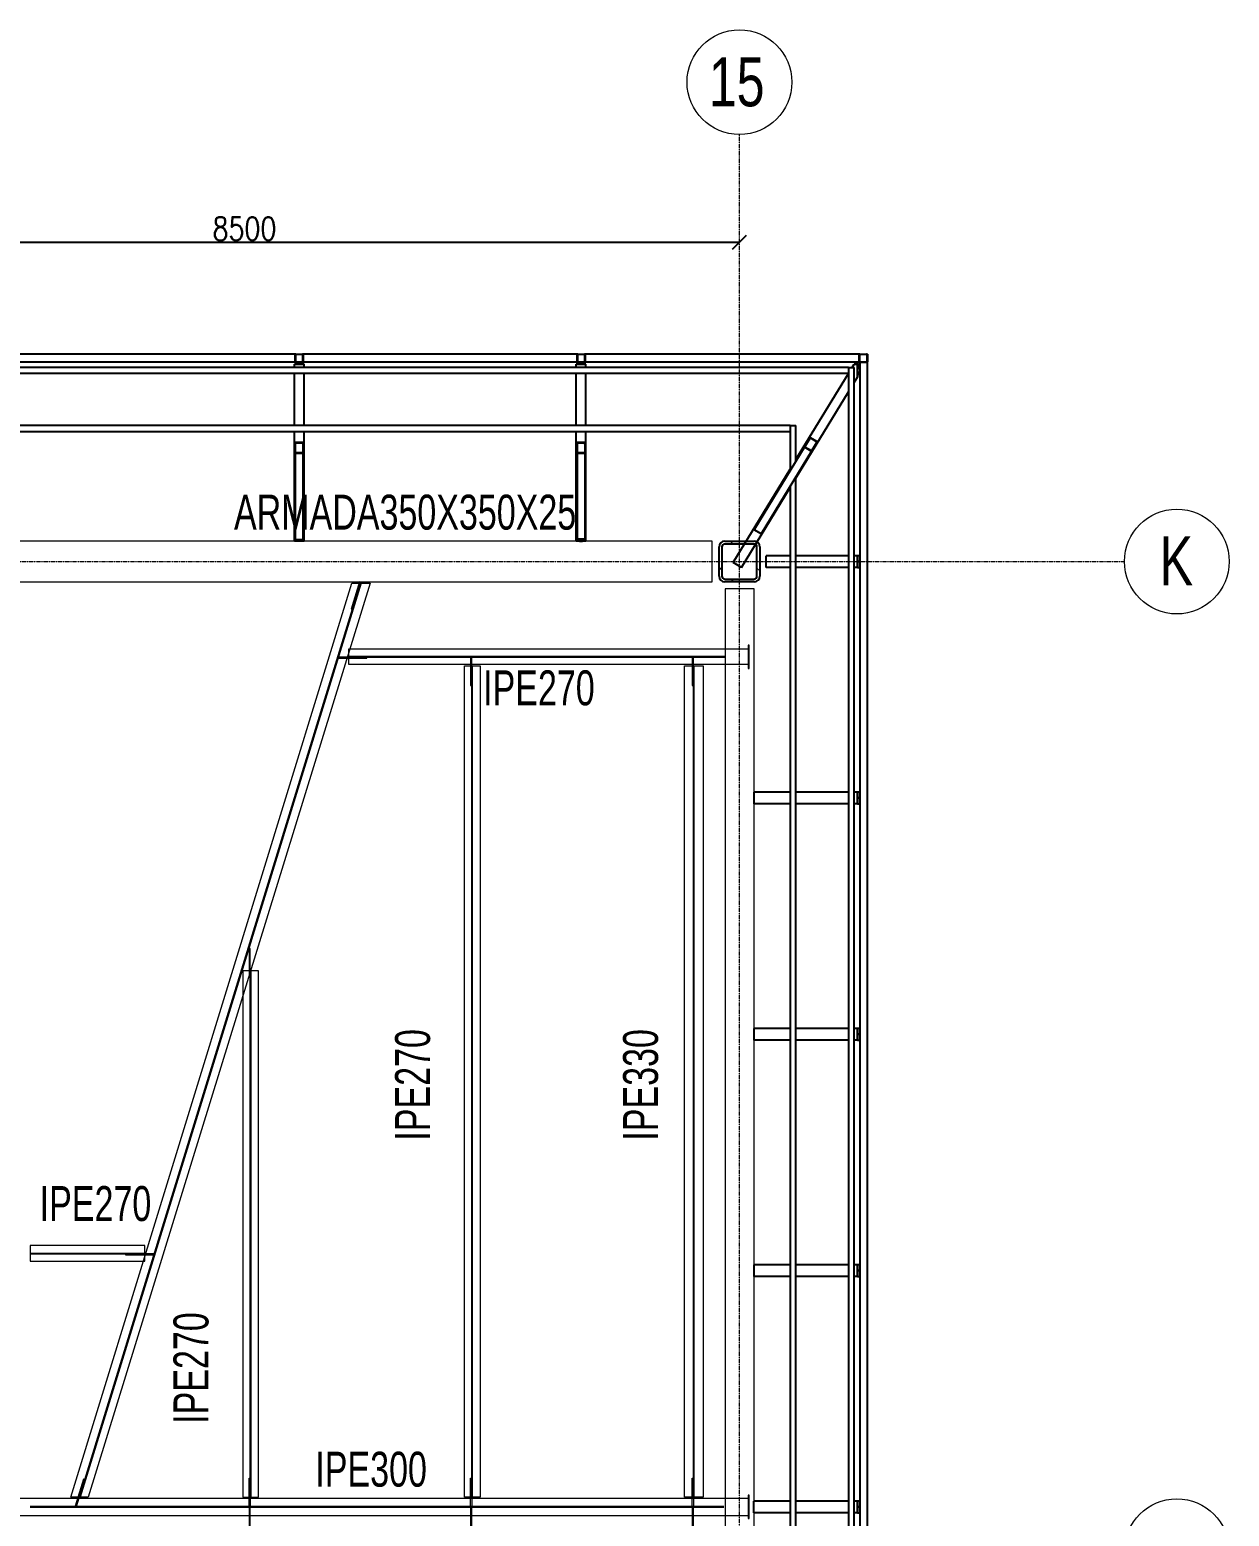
# Model space of a CAD drawing. Header units: millimetres. Extents: x -899 to 76352, y -21218 to 30068.
# Drawn here: x 66052 to 76352, y 17300 to 30068 of the extents above; entities that cross this region are included whole.
import ezdxf

# ---------------------------------------------------------------- set-up
doc = ezdxf.new("R2010")
doc.units = ezdxf.units.MM
doc.header["$LTSCALE"] = 0.9
doc.linetypes.add('Grid Line', pattern=[3.33375, 1.905, -0.47625, 0.47625, -0.47625])
for name, color, linetype, lineweight in [('0-2', 250, 'Continuous', 5), ('A_ALMA', 255, 'Continuous', 5), ('E_COLUMNAS-1', 254, 'Continuous', 25), ('E_COLUMNAS-2', 1, 'Continuous', 9), ('E_COLUMNAS-3', 1, 'Continuous', 35), ('E_COLUMNAS-4', 1, 'Continuous', 25), ('E_EJES', 8, 'Continuous', 9), ('E_EJES-1', 8, 'Grid Line', 9), ('E_TEXTO', 3, 'Continuous', 9), ('E_VIGAS', 5, 'Continuous', 9), ('E_VIGAS-1', 5, 'Continuous', 25), ('E_VIGAS-2', 10, 'Continuous', 25), ('P-PLATINA', 6, 'Continuous', 15), ('S-COLS-HDLN-1', 52, 'Continuous', 9), ('VIGAS_HCB', 253, 'Continuous', 15)]:
    doc.layers.add(name, color=color, linetype=linetype, lineweight=lineweight)
doc.layers.add('COTAS', color=8, linetype='Continuous')
doc.styles.add('Arial Narrow', font='', dxfattribs={"width": 0.85, "height": 0.3})
doc.styles.add('CNI_COTAS', font='romans.shx', dxfattribs={"width": 0.8})
doc.styles.add('Swis721 LtCn BT', font='swisscl.ttf', dxfattribs={"height": 0.42})
doc.styles.get('Arial Narrow').set_extended_font_data('Arial Narrow')
doc.dimstyles.new('1.5', dxfattribs={"dimscale": 0, "dimtxt": 200, "dimasz": 120, "dimexe": 4, "dimexo": 4, "dimgap": 15, "dimtad": 1, "dimdec": 0, "dimzin": 4, "dimdsep": 46, "dimtxsty": 'CNI_COTAS', "dimblk": 'OBLIQUE', "dimcen": -0.09, "dimclrd": 256, "dimclrt": 3, "dimadec": 0, "dimazin": 0, "dimtfac": 1, "dimtdec": 0, "dimtmove": 2, "dimatfit": 0, "dimldrblk": 'OBLIQUE', "dimfxl": 0.05, "dimtolj": 1, "dimtzin": 0, "dimarcsym": 0})
pattern_1 = [(45, (0, 0), (-0.3768879, 0.3768879), []), (45, (0, 0.571), (-0.3768879, 0.3768879), [])]

# ---------------------------------------------------------------- blocks, each defined once
blk = doc.blocks.new('EST_SFM_VIGA-METALICA-SECCION-C - EST_SFM_VIGA-METALICA-UPN160-1604346-PLANTA TIPO PISO 18 A PISO 23')
at = {"layer": 'E_VIGAS-1'}
for p, q in [((30.11, 0.018), (-30.277, 0.018)), ((32.53, 0.018), (30.168, 0.018)), ((34.953, 0.018), (32.588, 0.018)), ((35.017, 0.018), (35.011, 0.018)), ((35.017, 0.018), (35.017, -0.047)), ((-30.272, -0.047), (30.104, -0.047)), ((30.105, -0.047), (30.172, -0.047)), ((30.173, -0.047), (32.524, -0.047)), ((32.525, -0.047), (32.592, -0.047)), ((32.593, -0.047), (34.947, -0.047)), ((34.949, -0.047), (35.015, -0.047))]:
    blk.add_line(p, q, dxfattribs=at)
blk = doc.blocks.new('EST_SFM_VIGA-METALICA-SECCION-C - EST_SFM_VIGA-METALICA-UPN100-1529792-PLANTA TIPO PISO 18 A PISO 23')
at = {"layer": 'E_VIGAS-2'}
for p, q in [((-13.568, -0.018), (-13.568, 0.032)), ((-13.263, 0.032), (-13.567, 0.032)), ((13.831, 0.032), (-13.129, 0.032)), ((-13.568, -0.018), (-13.181, -0.018)), ((-13.047, -0.018), (13.749, -0.018))]:
    blk.add_line(p, q, dxfattribs=at)
blk = doc.blocks.new('EST_SFM_VIGA-METALICA-SECCION-C - EST_SFM_VIGA-METALICA-UPN100-1530878-PLANTA TIPO PISO 18 A PISO 23')
at = {"layer": 'E_VIGAS-2'}
for p, q in [((-14.294, -0.032), (-14.294, 0.018)), ((14.54, 0.018), (-14.294, 0.018)), ((-14.294, -0.032), (14.54, -0.032))]:
    blk.add_line(p, q, dxfattribs=at)
blk = doc.blocks.new('EST_SFM_VIGA-METALICA-SECCION-C - EST_SFM_VIGA-METALICA-UPN160-1529890-PLANTA TIPO PISO 18 A PISO 23')
at = {"layer": 'E_VIGAS-1'}
for p, q in [((14.442, 0.018), (-14.49, 0.018)), ((-14.49, -0.047), (-14.49, 0.016)), ((-14.49, -0.047), (-14.487, -0.047)), ((-14.485, -0.047), (14.437, -0.047))]:
    blk.add_line(p, q, dxfattribs=at)
blk = doc.blocks.new('EST_SFM_VIGA-METALICA-SECCION-C - EST_SFM_VIGA-METALICA-UPN100-1526554-PLANTA TIPO PISO 18 A PISO 23')
at = {"layer": 'E_VIGAS-2'}
for p, q in [((34.942, 0.018), (-34.929, 0.018)), ((34.942, 0.018), (34.942, -0.032)), ((-34.929, -0.032), (34.942, -0.032))]:
    blk.add_line(p, q, dxfattribs=at)
blk = doc.blocks.new('EST_SFM_VIGA-METALICA-SECCION-C - EST_SFM_VIGA-METALICA-UPN100-1526616-PLANTA TIPO PISO 18 A PISO 23')
at = {"layer": 'E_VIGAS-2'}
for p, q in [((34.044, 0.032), (-34.827, 0.032)), ((34.044, 0.032), (34.044, -0.018)), ((-34.827, -0.018), (34.044, -0.018))]:
    blk.add_line(p, q, dxfattribs=at)
blk = doc.blocks.new('EST_SCM_COLUMNA-METALICA-SECCION-CUADRADA - EST_SCM_COLUMNA-TUBULAR-CUADRADA_PTEØ_70x70 e_3mm-V29-PLANTA TIPO PISO 18 A PISO 23')
at = {"layer": 'E_COLUMNAS-1'}
for p, q in [((-0.035, -0.029), (-0.035, 0.029)), ((-0.032, 0.029), (-0.032, -0.029)), ((-0.029, 0.035), (0.029, 0.035)), ((0.029, 0.032), (-0.029, 0.032)), ((0.032, -0.029), (0.032, 0.029)), ((0.035, 0.029), (0.035, -0.029)), ((-0.029, -0.032), (0.029, -0.032)), ((0.029, -0.035), (-0.029, -0.035))]:
    blk.add_line(p, q, dxfattribs=at)
for centre, radius, start, end in [((-0.029, 0.029), 0.006, 90, 180), ((-0.029, 0.029), 0.003, 90, 180), ((0.029, 0.029), 0.006, 0, 90), ((0.029, 0.029), 0.003, 0, 90), ((0.029, 0.029), 0.006, 10, 80), ((0.029, 0.029), 0.003, 30, 60), ((-0.029, -0.029), 0.006, 180, 270), ((-0.029, -0.029), 0.003, 180, 270), ((0.029, -0.029), 0.003, 270, 360), ((0.029, -0.029), 0.006, 270, 0)]:
    blk.add_arc(centre, radius, start, end, dxfattribs=at)
blk = doc.blocks.new('EST_SCM_COLUMNA-METALICA-SECCION-CUADRADA - EST_SCM_COLUMNA-TUBULAR-CUADRADA_PTEØ_70x70 e_3mm-V35-PLANTA TIPO PISO 18 A PISO 23')
at = {"layer": 'E_COLUMNAS-2'}
h = blk.add_hatch(dxfattribs=at)
h.set_pattern_fill('FP_4', color=256, style=0, pattern_type=2)
h.set_pattern_definition([(315, (-7.522, 167.908), (0.15909903, 0.15909903), [])])
h.paths.add_polyline_path([(-0.029, 0.035), (-0.033, 0.033), (-0.035, 0.029), (-0.031, 0.031)])
h.paths.add_polyline_path([(0.029, 0.035), (0.031, 0.031), (0.035, 0.029), (0.033, 0.033)])
h.paths.add_polyline_path([(-0.029, 0.035), (-0.029, 0.032), (0.029, 0.032), (0.029, 0.035), (0.014, 0.035)])
h.paths.add_polyline_path([(-0.035, -0.029), (-0.033, -0.033), (-0.029, -0.035), (-0.031, -0.031)])
h.paths.add_polyline_path([(-0.035, 0.029), (-0.035, -0.029), (-0.032, -0.029), (-0.032, 0.029)])
h.paths.add_polyline_path([(0.035, -0.029), (0.031, -0.031), (0.029, -0.035), (0.033, -0.033)])
h.paths.add_polyline_path([(0.035, 0.029), (0.032, 0.029), (0.032, -0.029), (0.035, -0.029)])
h.paths.add_polyline_path([(-0.029, -0.032), (-0.029, -0.035), (0.029, -0.035), (0.029, -0.032), (0.014, -0.032)])
at = {"layer": 'E_COLUMNAS-1'}
for p, q in [((-0.035, -0.029), (-0.035, 0.029)), ((-0.032, 0.029), (-0.032, -0.029)), ((-0.029, 0.035), (0.029, 0.035)), ((0.029, 0.032), (-0.029, 0.032)), ((0.032, -0.029), (0.032, 0.029)), ((0.035, 0.029), (0.035, -0.029)), ((-0.029, -0.032), (0.029, -0.032)), ((0.029, -0.035), (-0.029, -0.035))]:
    blk.add_line(p, q, dxfattribs=at)
for centre, radius, start, end in [((-0.029, 0.029), 0.006, 90, 180), ((-0.029, 0.029), 0.006, 90, 170), ((-0.029, 0.029), 0.003, 90, 180), ((-0.029, 0.029), 0.003, 90, 150), ((0.029, 0.029), 0.006, 0, 90), ((0.029, 0.029), 0.006, 10, 90), ((0.029, 0.029), 0.003, 0, 90), ((0.029, 0.029), 0.003, 30, 90), ((-0.029, -0.029), 0.006, 180, 270), ((-0.029, -0.029), 0.003, 180, 270), ((0.029, -0.029), 0.003, 270, 360), ((0.029, -0.029), 0.006, 270, 0)]:
    blk.add_arc(centre, radius, start, end, dxfattribs=at)
blk = doc.blocks.new('EST_SCM_COLUMNA-METALICA-SECCION-CUADRADA - EST_SCM_COLUMNA-TUBULAR-CUADRADA_PTEØ_70x70 e_3mm-V36-PLANTA TIPO PISO 18 A PISO 23')
at = {"layer": 'E_COLUMNAS-1'}
for p, q in [((-0.035, -0.029), (-0.035, 0.029)), ((-0.032, 0.029), (-0.032, -0.029)), ((-0.029, 0.035), (0.029, 0.035)), ((0.029, 0.032), (-0.029, 0.032)), ((0.032, -0.029), (0.032, 0.029)), ((0.035, 0.029), (0.035, -0.029)), ((-0.029, -0.032), (0.029, -0.032)), ((0.029, -0.035), (-0.029, -0.035))]:
    blk.add_line(p, q, dxfattribs=at)
for centre, radius, start, end in [((-0.029, 0.029), 0.006, 90, 180), ((-0.029, 0.029), 0.006, 90, 170), ((-0.029, 0.029), 0.003, 90, 180), ((-0.029, 0.029), 0.003, 90, 150), ((0.029, 0.029), 0.006, 0, 90), ((0.029, 0.029), 0.006, 10, 90), ((0.029, 0.029), 0.003, 0, 90), ((0.029, 0.029), 0.003, 30, 90), ((-0.029, -0.029), 0.006, 180, 270), ((-0.029, -0.029), 0.003, 180, 270), ((0.029, -0.029), 0.003, 270, 360), ((0.029, -0.029), 0.006, 270, 0)]:
    blk.add_arc(centre, radius, start, end, dxfattribs=at)
blk = doc.blocks.new('DCTIB_CNI_EST_MOD-1A-FAC_0001_rvt-2-PLANTA TIPO PISO 18 A PISO 23')
at = {"layer": 'E_VIGAS'}
h = blk.add_hatch(dxfattribs=at)
h.set_pattern_fill('FP_2', color=256, style=0, pattern_type=2)
h.set_pattern_definition(pattern_1)
h.paths.add_polyline_path([(-9.974, 167.094), (-9.91, 167.094), (-9.91, 167.096), (-9.974, 167.096)])
h.paths.add_polyline_path([(-9.977, 167.098), (-9.976, 167.098), (-9.977, 167.18)])
h.paths.add_polyline_path([(-9.909, 167.098), (-9.907, 167.098), (-9.909, 167.18)])
h.paths.add_polyline_path([(-9.974, 167.182), (-9.91, 167.182), (-9.91, 167.184), (-9.974, 167.184)])
h = blk.add_hatch(dxfattribs=at)
h.set_pattern_fill('FP_2', color=256, style=0, pattern_type=2)
h.set_pattern_definition(pattern_1)
h.paths.add_polyline_path([(-5.547, 167.111), (-5.545, 167.113), (-5.6, 167.146), (-5.601, 167.145)])
h.paths.add_polyline_path([(-5.498, 167.191), (-5.497, 167.193), (-5.552, 167.226), (-5.553, 167.224), (-5.545, 167.22)])
at = {"layer": 'E_COLUMNAS-1'}
for centre, radius, start, end in [((-9.971, 167.879), 0.006, 190, 270), ((-9.971, 167.879), 0.006, 190, 270), ((-9.971, 167.879), 0.003, 210, 270), ((-9.971, 167.879), 0.003, 210, 270), ((-9.913, 167.879), 0.006, 270, 350), ((-9.913, 167.879), 0.006, 270, 350), ((-9.913, 167.879), 0.003, 270, 330), ((-9.913, 167.879), 0.003, 270, 330), ((-7.551, 167.879), 0.006, 190, 270), ((-7.551, 167.879), 0.006, 190, 270), ((-7.551, 167.879), 0.003, 210, 270), ((-7.551, 167.879), 0.003, 210, 270), ((-7.493, 167.879), 0.006, 270, 350), ((-7.493, 167.879), 0.006, 270, 350), ((-7.493, 167.879), 0.003, 270, 330), ((-7.493, 167.879), 0.003, 270, 330), ((-5.128, 167.879), 0.006, 190, 260), ((-5.128, 167.879), 0.006, 190, 260), ((-5.128, 167.879), 0.003, 210, 240), ((-5.128, 167.879), 0.003, 210, 240)]:
    blk.add_arc(centre, radius, start, end, dxfattribs=at)
at = {"layer": 'E_VIGAS-1'}
for p, q in [((-9.983, 167.859), (-9.955, 167.859)), ((-9.983, 167.858), (-9.983, 167.859)), ((-9.983, 167.858), (-9.901, 167.858)), ((-9.901, 167.858), (-9.983, 167.858)), ((-9.983, 167.83), (-9.983, 167.858)), ((-9.983, 167.33), (-9.983, 167.78)), ((-9.945, 167.876), (-9.945, 167.878)), ((-9.945, 167.864), (-9.945, 167.873)), ((-9.945, 167.859), (-9.945, 167.864)), ((-9.94, 167.878), (-9.94, 167.876)), ((-9.94, 167.873), (-9.94, 167.864)), ((-9.94, 167.864), (-9.94, 167.859)), ((-9.929, 167.859), (-9.901, 167.859)), ((-9.901, 167.859), (-9.901, 167.858)), ((-9.901, 167.83), (-9.901, 167.858)), ((-9.901, 167.33), (-9.901, 167.78)), ((-7.535, 167.859), (-7.563, 167.859)), ((-7.563, 167.859), (-7.535, 167.859)), ((-7.563, 167.858), (-7.563, 167.859)), ((-7.563, 167.858), (-7.481, 167.858)), ((-7.481, 167.858), (-7.563, 167.858)), ((-7.563, 167.83), (-7.563, 167.858)), ((-7.563, 167.33), (-7.563, 167.78)), ((-7.525, 167.876), (-7.525, 167.878)), ((-7.525, 167.864), (-7.525, 167.873)), ((-7.525, 167.859), (-7.525, 167.864)), ((-7.52, 167.878), (-7.52, 167.876)), ((-7.52, 167.873), (-7.52, 167.864)), ((-7.52, 167.864), (-7.52, 167.859)), ((-7.509, 167.859), (-7.481, 167.859)), ((-7.481, 167.859), (-7.509, 167.859)), ((-7.481, 167.859), (-7.481, 167.858)), ((-7.481, 167.83), (-7.481, 167.858)), ((-7.481, 167.33), (-7.481, 167.78)), ((-5.677, 167.038), (-5.227, 167.777)), ((-5.194, 167.83), (-5.177, 167.858)), ((-5.177, 167.859), (-5.148, 167.859)), ((-5.177, 167.858), (-5.149, 167.858)), ((-5.149, 167.858), (-5.177, 167.858)), ((-5.158, 167.878), (-5.17, 167.859)), ((-5.153, 167.873), (-5.153, 167.875)), ((-5.151, 167.868), (-5.152, 167.87)), ((-5.149, 167.864), (-5.15, 167.865)), ((-5.149, 167.747), (-5.149, 167.858)), ((-5.148, 167.853), (-5.148, 167.859)), ((-5.148, 167.859), (-5.148, 167.853)), ((-5.148, 167.802), (-5.148, 167.749)), ((-5.148, 167.76), (-5.129, 167.791)), ((-5.146, 167.835), (-5.143, 167.84)), ((-5.143, 167.831), (-5.146, 167.826)), ((-5.177, 167.701), (-5.149, 167.747)), ((-5.677, 166.88), (-5.227, 167.619)), ((-9.983, 166.337), (-9.983, 167.28)), ((-9.901, 166.337), (-9.901, 167.28)), ((-7.563, 166.337), (-7.563, 167.28)), ((-7.481, 166.337), (-7.481, 167.28)), ((-9.977, 167.18), (-9.977, 167.098)), ((-9.976, 167.18), (-9.976, 167.172)), ((-9.976, 167.098), (-9.976, 167.18)), ((-9.91, 167.184), (-9.974, 167.184)), ((-9.974, 167.182), (-9.91, 167.182)), ((-9.909, 167.172), (-9.909, 167.18)), ((-9.909, 167.18), (-9.909, 167.098)), ((-9.907, 167.098), (-9.907, 167.18)), ((-7.557, 167.18), (-7.557, 167.098)), ((-7.556, 167.18), (-7.556, 167.172)), ((-7.556, 167.098), (-7.556, 167.18)), ((-7.49, 167.184), (-7.554, 167.184)), ((-7.554, 167.182), (-7.49, 167.182)), ((-7.489, 167.172), (-7.489, 167.18)), ((-7.489, 167.18), (-7.489, 167.098)), ((-7.487, 167.098), (-7.487, 167.18)), ((-5.602, 167.15), (-6.034, 166.44)), ((-5.556, 167.224), (-5.602, 167.15)), ((-5.6, 167.149), (-5.602, 167.146)), ((-5.601, 167.145), (-5.547, 167.111)), ((-5.6, 167.149), (-5.555, 167.223)), ((-5.545, 167.113), (-5.6, 167.146)), ((-5.555, 167.223), (-5.56, 167.216)), ((-5.553, 167.224), (-5.498, 167.191)), ((-5.497, 167.193), (-5.552, 167.226)), ((-5.498, 167.188), (-5.543, 167.114)), ((-5.542, 167.113), (-5.497, 167.188)), ((-5.502, 167.181), (-5.498, 167.188)), ((-9.977, 167.098), (-9.977, 166.357)), ((-9.976, 167.098), (-9.976, 167.094)), ((-9.91, 167.096), (-9.974, 167.096)), ((-9.974, 167.094), (-9.91, 167.094)), ((-9.909, 167.094), (-9.909, 167.098)), ((-9.907, 166.357), (-9.907, 167.098)), ((-7.557, 167.098), (-7.557, 166.361)), ((-7.556, 167.098), (-7.556, 167.094)), ((-7.49, 167.096), (-7.554, 167.096)), ((-7.554, 167.094), (-7.49, 167.094)), ((-7.489, 167.094), (-7.489, 167.098)), ((-7.487, 166.361), (-7.487, 167.098)), ((-5.974, 166.404), (-5.542, 167.113)), ((-5.545, 167.111), (-5.543, 167.114)), ((-6.215, 166.155), (-5.727, 166.956)), ((-6.145, 166.112), (-5.727, 166.798)), ((-6.033, 166.435), (-5.979, 166.402)), ((-9.901, 166.337), (-9.983, 166.337)), ((-9.974, 166.353), (-9.91, 166.353)), ((-7.481, 166.337), (-7.563, 166.337)), ((-7.535, 166.337), (-7.563, 166.337)), ((-7.554, 166.357), (-7.49, 166.357)), ((-7.525, 166.337), (-7.519, 166.337)), ((-7.525, 166.337), (-7.525, 166.337)), ((-7.52, 166.337), (-7.52, 166.337)), ((-7.481, 166.337), (-7.509, 166.337)), ((-6.145, 166.112), (-6.215, 166.155)), ((-5.934, 166.112), (-5.934, 166.212)), ((-5.727, 166.212), (-5.934, 166.212)), ((-5.727, 166.112), (-5.934, 166.112)), ((-5.227, 166.212), (-5.677, 166.212)), ((-5.227, 166.112), (-5.677, 166.112)), ((-5.149, 166.212), (-5.177, 166.212)), ((-5.149, 166.112), (-5.177, 166.112)), ((-5.149, 166.212), (-5.149, 166.112)), ((-5.149, 166.112), (-5.149, 166.212)), ((-5.149, 166.212), (-5.148, 166.212)), ((-5.148, 166.112), (-5.149, 166.112)), ((-5.148, 166.212), (-5.148, 166.175)), ((-5.129, 166.212), (-5.148, 166.212)), ((-5.148, 166.165), (-5.143, 166.165)), ((-5.143, 166.165), (-5.148, 166.165)), ((-5.148, 166.165), (-5.143, 166.165)), ((-5.143, 166.16), (-5.148, 166.16)), ((-5.143, 166.16), (-5.148, 166.16)), ((-5.148, 166.16), (-5.143, 166.16)), ((-5.148, 166.15), (-5.148, 166.112)), ((-5.148, 166.112), (-5.129, 166.112)), ((-5.143, 166.165), (-5.129, 166.165)), ((-5.129, 166.16), (-5.143, 166.16)), ((-6.037, 164.082), (-6.037, 164.182)), ((-5.727, 164.182), (-6.037, 164.182)), ((-5.727, 164.082), (-6.037, 164.082)), ((-5.227, 164.182), (-5.677, 164.182)), ((-5.227, 164.082), (-5.677, 164.082)), ((-5.149, 164.182), (-5.177, 164.182)), ((-5.149, 164.082), (-5.177, 164.082)), ((-5.149, 164.182), (-5.149, 164.082)), ((-5.149, 164.082), (-5.149, 164.182)), ((-5.149, 164.182), (-5.148, 164.182)), ((-5.148, 164.082), (-5.149, 164.082)), ((-5.148, 164.182), (-5.148, 164.145)), ((-5.129, 164.182), (-5.148, 164.182)), ((-5.148, 164.135), (-5.143, 164.135)), ((-5.143, 164.135), (-5.148, 164.135)), ((-5.148, 164.135), (-5.143, 164.135)), ((-5.143, 164.13), (-5.148, 164.13)), ((-5.143, 164.13), (-5.148, 164.13)), ((-5.148, 164.13), (-5.143, 164.13)), ((-5.148, 164.12), (-5.148, 164.082)), ((-5.148, 164.082), (-5.129, 164.082)), ((-5.143, 164.135), (-5.129, 164.135)), ((-5.129, 164.13), (-5.143, 164.13)), ((-6.037, 162.052), (-6.037, 162.152)), ((-5.727, 162.152), (-6.037, 162.152)), ((-5.227, 162.152), (-5.677, 162.152)), ((-5.149, 162.152), (-5.177, 162.152)), ((-5.149, 162.152), (-5.149, 162.052)), ((-5.149, 162.052), (-5.149, 162.152)), ((-5.149, 162.152), (-5.148, 162.152)), ((-5.148, 162.152), (-5.148, 162.115)), ((-5.129, 162.152), (-5.148, 162.152)), ((-5.727, 162.052), (-6.037, 162.052)), ((-5.227, 162.052), (-5.677, 162.052)), ((-5.149, 162.052), (-5.177, 162.052)), ((-5.148, 162.052), (-5.149, 162.052)), ((-5.148, 162.105), (-5.143, 162.105)), ((-5.143, 162.105), (-5.148, 162.105)), ((-5.148, 162.105), (-5.143, 162.105)), ((-5.143, 162.1), (-5.148, 162.1)), ((-5.143, 162.1), (-5.148, 162.1)), ((-5.148, 162.1), (-5.143, 162.1)), ((-5.148, 162.09), (-5.148, 162.052)), ((-5.148, 162.052), (-5.129, 162.052)), ((-5.143, 162.105), (-5.129, 162.105)), ((-5.129, 162.1), (-5.143, 162.1)), ((-6.037, 160.023), (-6.037, 160.123)), ((-5.727, 160.123), (-6.037, 160.123)), ((-5.227, 160.123), (-5.677, 160.123)), ((-5.149, 160.123), (-5.177, 160.123)), ((-5.149, 160.123), (-5.149, 160.023)), ((-5.149, 160.023), (-5.149, 160.123)), ((-5.149, 160.123), (-5.148, 160.123)), ((-5.148, 160.123), (-5.148, 160.085)), ((-5.129, 160.123), (-5.148, 160.123)), ((-5.727, 160.023), (-6.037, 160.023)), ((-5.227, 160.023), (-5.677, 160.023)), ((-5.149, 160.023), (-5.177, 160.023)), ((-5.148, 160.023), (-5.149, 160.023)), ((-5.148, 160.075), (-5.143, 160.075)), ((-5.143, 160.075), (-5.148, 160.075)), ((-5.148, 160.075), (-5.143, 160.075)), ((-5.143, 160.07), (-5.148, 160.07)), ((-5.143, 160.07), (-5.148, 160.07)), ((-5.148, 160.07), (-5.143, 160.07)), ((-5.148, 160.06), (-5.148, 160.023)), ((-5.148, 160.023), (-5.129, 160.023)), ((-5.143, 160.075), (-5.129, 160.075)), ((-5.129, 160.07), (-5.143, 160.07)), ((-6.038, 157.993), (-6.038, 158.093)), ((-5.727, 158.093), (-6.038, 158.093)), ((-5.227, 158.093), (-5.677, 158.093)), ((-5.149, 158.093), (-5.177, 158.093)), ((-5.149, 158.093), (-5.149, 157.993)), ((-5.149, 157.993), (-5.149, 158.093)), ((-5.149, 158.093), (-5.148, 158.093)), ((-5.148, 158.093), (-5.148, 158.055)), ((-5.129, 158.093), (-5.148, 158.093)), ((-5.727, 157.993), (-6.038, 157.993)), ((-5.227, 157.993), (-5.677, 157.993)), ((-5.149, 157.993), (-5.177, 157.993)), ((-5.148, 157.993), (-5.149, 157.993)), ((-5.148, 158.045), (-5.143, 158.045)), ((-5.143, 158.045), (-5.148, 158.045)), ((-5.148, 158.045), (-5.143, 158.045)), ((-5.143, 158.04), (-5.148, 158.04)), ((-5.143, 158.04), (-5.148, 158.04)), ((-5.148, 158.04), (-5.143, 158.04)), ((-5.148, 158.03), (-5.148, 157.993)), ((-5.148, 157.993), (-5.129, 157.993)), ((-5.143, 158.045), (-5.129, 158.045)), ((-5.129, 158.04), (-5.143, 158.04))]:
    blk.add_line(p, q, dxfattribs=at)
at = {"layer": 'E_VIGAS-1', "flags": 128}
for points in [[(-5.177, 167.858), (-5.177, 167.858), (-5.177, 167.859)], [(-5.135, 167.854), (-5.138, 167.855), (-5.142, 167.857), (-5.146, 167.861), (-5.149, 167.864), (-5.152, 167.869), (-5.153, 167.874), (-5.154, 167.878)], [(-5.143, 167.84), (-5.138, 167.848), (-5.133, 167.857), (-5.129, 167.863)], [(-5.129, 167.854), (-5.133, 167.847), (-5.138, 167.838), (-5.143, 167.831)], [(-5.148, 167.749), (-5.149, 167.747), (-5.149, 167.747)], [(-9.974, 167.184), (-9.975, 167.184), (-9.975, 167.184), (-9.976, 167.183), (-9.976, 167.183), (-9.977, 167.182), (-9.977, 167.181), (-9.977, 167.18)], [(-9.976, 167.18), (-9.976, 167.181), (-9.975, 167.181), (-9.975, 167.182), (-9.975, 167.182), (-9.975, 167.182), (-9.974, 167.182), (-9.974, 167.182)], [(-9.907, 167.18), (-9.907, 167.181), (-9.907, 167.182), (-9.908, 167.183), (-9.908, 167.183), (-9.909, 167.184), (-9.909, 167.184), (-9.91, 167.184)], [(-9.91, 167.182), (-9.91, 167.182), (-9.909, 167.182), (-9.909, 167.182), (-9.909, 167.182), (-9.909, 167.181), (-9.909, 167.181), (-9.909, 167.18)], [(-7.554, 167.184), (-7.555, 167.184), (-7.555, 167.184), (-7.556, 167.183), (-7.556, 167.183), (-7.557, 167.182), (-7.557, 167.181), (-7.557, 167.18)], [(-7.556, 167.18), (-7.556, 167.181), (-7.555, 167.181), (-7.555, 167.182), (-7.555, 167.182), (-7.555, 167.182), (-7.554, 167.182), (-7.554, 167.182)], [(-7.487, 167.18), (-7.487, 167.181), (-7.487, 167.182), (-7.488, 167.183), (-7.488, 167.183), (-7.489, 167.184), (-7.489, 167.184), (-7.49, 167.184)], [(-7.49, 167.182), (-7.49, 167.182), (-7.489, 167.182), (-7.489, 167.182), (-7.489, 167.182), (-7.489, 167.181), (-7.489, 167.181), (-7.489, 167.18)], [(-5.602, 167.15), (-5.602, 167.149), (-5.602, 167.148), (-5.602, 167.147), (-5.602, 167.146), (-5.602, 167.146), (-5.602, 167.145), (-5.601, 167.145)], [(-5.6, 167.146), (-5.6, 167.147), (-5.601, 167.147), (-5.601, 167.147), (-5.601, 167.148), (-5.601, 167.148), (-5.601, 167.149), (-5.6, 167.149)], [(-5.552, 167.226), (-5.552, 167.226), (-5.553, 167.226), (-5.554, 167.226), (-5.555, 167.226), (-5.555, 167.225), (-5.556, 167.225), (-5.556, 167.224)], [(-5.555, 167.223), (-5.555, 167.224), (-5.555, 167.224), (-5.554, 167.224), (-5.554, 167.224), (-5.554, 167.224), (-5.553, 167.224), (-5.553, 167.224), (-5.553, 167.224)], [(-5.498, 167.191), (-5.498, 167.191), (-5.498, 167.19), (-5.498, 167.19), (-5.498, 167.19), (-5.498, 167.189), (-5.498, 167.189), (-5.498, 167.188)], [(-5.497, 167.188), (-5.496, 167.188), (-5.496, 167.189), (-5.496, 167.19), (-5.496, 167.191), (-5.496, 167.192), (-5.497, 167.192), (-5.497, 167.193)], [(-9.977, 167.098), (-9.977, 167.097), (-9.977, 167.096), (-9.976, 167.095), (-9.976, 167.095), (-9.975, 167.094), (-9.975, 167.094), (-9.974, 167.094)], [(-9.974, 167.096), (-9.974, 167.096), (-9.975, 167.096), (-9.975, 167.096), (-9.975, 167.096), (-9.975, 167.097), (-9.976, 167.097), (-9.976, 167.098)], [(-9.91, 167.094), (-9.909, 167.094), (-9.909, 167.094), (-9.908, 167.095), (-9.908, 167.095), (-9.907, 167.096), (-9.907, 167.097), (-9.907, 167.098)], [(-9.909, 167.098), (-9.909, 167.097), (-9.909, 167.097), (-9.909, 167.096), (-9.909, 167.096), (-9.909, 167.096), (-9.91, 167.096), (-9.91, 167.096)], [(-7.557, 167.098), (-7.557, 167.097), (-7.557, 167.096), (-7.556, 167.095), (-7.556, 167.095), (-7.555, 167.094), (-7.555, 167.094), (-7.554, 167.094)], [(-7.554, 167.096), (-7.554, 167.096), (-7.555, 167.096), (-7.555, 167.096), (-7.555, 167.096), (-7.555, 167.097), (-7.556, 167.097), (-7.556, 167.098)], [(-7.49, 167.094), (-7.489, 167.094), (-7.489, 167.094), (-7.488, 167.095), (-7.488, 167.095), (-7.487, 167.096), (-7.487, 167.097), (-7.487, 167.098)], [(-7.489, 167.098), (-7.489, 167.097), (-7.489, 167.097), (-7.489, 167.096), (-7.489, 167.096), (-7.489, 167.096), (-7.49, 167.096), (-7.49, 167.096)], [(-5.547, 167.111), (-5.546, 167.111), (-5.545, 167.111), (-5.544, 167.111), (-5.544, 167.112), (-5.543, 167.112), (-5.542, 167.113), (-5.542, 167.113)], [(-5.543, 167.114), (-5.543, 167.114), (-5.544, 167.113), (-5.544, 167.113), (-5.544, 167.113), (-5.545, 167.113), (-5.545, 167.113), (-5.545, 167.113)], [(-7.557, 166.361), (-7.557, 166.36), (-7.557, 166.359), (-7.556, 166.359), (-7.556, 166.358), (-7.555, 166.358), (-7.555, 166.357), (-7.554, 166.357)], [(-7.49, 166.357), (-7.489, 166.357), (-7.489, 166.358), (-7.488, 166.358), (-7.488, 166.359), (-7.487, 166.359), (-7.487, 166.36), (-7.487, 166.361)], [(-6.034, 166.44), (-6.034, 166.44), (-6.034, 166.439), (-6.034, 166.438), (-6.034, 166.437), (-6.034, 166.436), (-6.034, 166.436), (-6.033, 166.435)], [(-5.979, 166.402), (-5.978, 166.402), (-5.977, 166.402), (-5.977, 166.402), (-5.976, 166.402), (-5.975, 166.403), (-5.974, 166.403), (-5.974, 166.404)], [(-9.977, 166.357), (-9.977, 166.356), (-9.977, 166.355), (-9.976, 166.355), (-9.976, 166.354), (-9.975, 166.354), (-9.975, 166.353), (-9.974, 166.353)], [(-9.91, 166.353), (-9.909, 166.353), (-9.909, 166.354), (-9.908, 166.354), (-9.908, 166.355), (-9.907, 166.355), (-9.907, 166.356), (-9.907, 166.357)]]:
    blk.add_lwpolyline(points, dxfattribs=at)
at = {"layer": 'E_VIGAS-1'}
for centre, start_param, end_param in [((-7.535, 166.337), 4.712389, 6.283185), ((-7.535, 166.337), 0.785398, 1.308997), ((-7.535, 166.337), 0, 0.523599), ((-7.509, 166.337), 3.141593, 4.712389), ((-7.509, 166.337), 2.617994, 3.141593), ((-7.509, 166.337), 1.832596, 2.356194)]:
    blk.add_ellipse(centre, major_axis=(0.0107, 0), ratio=0.003149, start_param=start_param, end_param=end_param, dxfattribs=at)
for points, knots in [([(-9.945, 167.864), (-9.945, 167.863), (-9.945, 167.862), (-9.947, 167.86), (-9.948, 167.86), (-9.95, 167.859), (-9.951, 167.859), (-9.952, 167.859), (-9.954, 167.859), (-9.955, 167.859)], [0, 0, 0, 0, 0.285714, 0.428571, 0.571429, 0.678571, 0.732143, 0.785714, 1, 1, 1, 1]), ([(-9.955, 167.859), (-9.954, 167.859), (-9.953, 167.859), (-9.95, 167.859), (-9.948, 167.86), (-9.946, 167.86), (-9.945, 167.862), (-9.945, 167.863), (-9.945, 167.864)], [0, 0, 0, 0, 0.142857, 0.285714, 0.428571, 0.571429, 0.785714, 1, 1, 1, 1]), ([(-9.94, 167.864), (-9.94, 167.863), (-9.939, 167.862), (-9.938, 167.86), (-9.936, 167.86), (-9.935, 167.859), (-9.934, 167.859), (-9.932, 167.859), (-9.93, 167.859), (-9.929, 167.859)], [0, 0, 0, 0, 0.285714, 0.428571, 0.571429, 0.678571, 0.732143, 0.785714, 1, 1, 1, 1]), ([(-9.929, 167.859), (-9.93, 167.859), (-9.931, 167.859), (-9.934, 167.859), (-9.936, 167.86), (-9.938, 167.86), (-9.939, 167.862), (-9.94, 167.863), (-9.94, 167.864)], [0, 0, 0, 0, 0.142857, 0.285714, 0.428571, 0.571429, 0.785714, 1, 1, 1, 1]), ([(-7.525, 167.864), (-7.525, 167.863), (-7.525, 167.862), (-7.527, 167.86), (-7.528, 167.86), (-7.53, 167.859), (-7.531, 167.859), (-7.532, 167.859), (-7.534, 167.859), (-7.535, 167.859)], [0, 0, 0, 0, 0.285714, 0.428571, 0.571429, 0.678571, 0.732143, 0.785714, 1, 1, 1, 1]), ([(-7.535, 167.859), (-7.534, 167.859), (-7.533, 167.859), (-7.53, 167.859), (-7.528, 167.859), (-7.526, 167.86), (-7.525, 167.862), (-7.525, 167.863), (-7.525, 167.864)], [0, 0, 0, 0, 0.142857, 0.285714, 0.428571, 0.571429, 0.785714, 1, 1, 1, 1]), ([(-7.52, 167.864), (-7.52, 167.863), (-7.519, 167.861), (-7.518, 167.86), (-7.516, 167.86), (-7.515, 167.859), (-7.514, 167.859), (-7.512, 167.859), (-7.51, 167.859), (-7.509, 167.859)], [0, 0, 0, 0, 0.285714, 0.428571, 0.571429, 0.678571, 0.732143, 0.785714, 1, 1, 1, 1]), ([(-7.509, 167.859), (-7.51, 167.859), (-7.511, 167.859), (-7.514, 167.859), (-7.516, 167.86), (-7.518, 167.86), (-7.519, 167.862), (-7.52, 167.863), (-7.52, 167.864)], [0, 0, 0, 0, 0.142857, 0.285714, 0.428571, 0.571429, 0.785714, 1, 1, 1, 1]), ([(-5.148, 167.853), (-5.148, 167.852), (-5.148, 167.85), (-5.148, 167.848), (-5.148, 167.847), (-5.148, 167.846), (-5.148, 167.845), (-5.148, 167.844), (-5.148, 167.844), (-5.148, 167.843), (-5.147, 167.843), (-5.147, 167.843), (-5.147, 167.843)], [-1, -1, -1, -1, -0.8571429, -0.7857143, -0.75, -0.7142857, -0.6785714, -0.6428571, -0.6071429, -0.5892857, -0.5803571, -0.5714286, -0.5714286, -0.5714286, -0.5714286]), ([(-5.143, 167.84), (-5.143, 167.84), (-5.144, 167.839), (-5.144, 167.839), (-5.145, 167.838), (-5.145, 167.838), (-5.145, 167.838), (-5.146, 167.838), (-5.146, 167.838), (-5.146, 167.838), (-5.146, 167.839), (-5.147, 167.839), (-5.147, 167.84), (-5.147, 167.84), (-5.147, 167.84), (-5.147, 167.84), (-5.147, 167.84), (-5.147, 167.841), (-5.147, 167.841), (-5.147, 167.842), (-5.147, 167.842), (-5.147, 167.843), (-5.147, 167.843), (-5.147, 167.843), (-5.148, 167.843), (-5.148, 167.844), (-5.148, 167.844), (-5.148, 167.845), (-5.148, 167.846), (-5.148, 167.847), (-5.148, 167.848), (-5.148, 167.85), (-5.148, 167.852), (-5.148, 167.853)], [-1, -1, -1, -1, -0.928571, -0.857143, -0.839286, -0.821429, -0.785714, -0.75, -0.714286, -0.678571, -0.642857, -0.607143, -0.589286, -0.580357, -0.571429, -0.5625, -0.553571, -0.535714, -0.5, -0.464286, -0.446429, -0.4375, -0.428571, -0.419643, -0.410714, -0.392857, -0.357143, -0.321429, -0.285714, -0.25, -0.214286, -0.142857, 0, 0, 0, 0]), ([(-5.143, 167.831), (-5.144, 167.829), (-5.146, 167.824), (-5.147, 167.816), (-5.148, 167.809), (-5.148, 167.804), (-5.148, 167.802)], [0, 0, 0, 0, 0.285714, 0.571429, 0.785714, 1, 1, 1, 1]), ([(-5.146, 167.838), (-5.146, 167.838), (-5.146, 167.838), (-5.145, 167.838), (-5.145, 167.838), (-5.145, 167.838), (-5.144, 167.839), (-5.144, 167.839), (-5.143, 167.84), (-5.143, 167.84)], [-0.2857143, -0.2857143, -0.2857143, -0.2857143, -0.25, -0.2142857, -0.1785714, -0.1607143, -0.1428571, -0.0714286, 0, 0, 0, 0]), ([(-5.146, 167.824), (-5.145, 167.825), (-5.145, 167.827), (-5.143, 167.83), (-5.143, 167.831)], [0.7143088, 0.7143088, 0.7143088, 0.7143088, 0.8571429, 1, 1, 1, 1]), ([(-5.148, 166.175), (-5.148, 166.174), (-5.148, 166.173), (-5.147, 166.17), (-5.147, 166.169), (-5.146, 166.167), (-5.145, 166.165), (-5.143, 166.165), (-5.143, 166.165)], [0, 0, 0, 0, 0.142857, 0.285714, 0.428571, 0.571429, 0.785714, 1, 1, 1, 1]), ([(-5.143, 166.16), (-5.143, 166.16), (-5.144, 166.159), (-5.145, 166.159), (-5.146, 166.158), (-5.147, 166.156), (-5.147, 166.155), (-5.147, 166.154), (-5.148, 166.152), (-5.148, 166.151), (-5.148, 166.15)], [0, 0, 0, 0, 0.142857, 0.285714, 0.428571, 0.571429, 0.678571, 0.732143, 0.785714, 1, 1, 1, 1]), ([(-5.148, 164.145), (-5.148, 164.144), (-5.148, 164.143), (-5.147, 164.14), (-5.147, 164.139), (-5.146, 164.137), (-5.145, 164.136), (-5.143, 164.135), (-5.143, 164.135)], [0, 0, 0, 0, 0.142857, 0.285714, 0.428571, 0.571429, 0.785714, 1, 1, 1, 1]), ([(-5.143, 164.13), (-5.143, 164.13), (-5.144, 164.13), (-5.145, 164.129), (-5.146, 164.128), (-5.147, 164.126), (-5.147, 164.125), (-5.147, 164.124), (-5.148, 164.122), (-5.148, 164.121), (-5.148, 164.12)], [0, 0, 0, 0, 0.142857, 0.285714, 0.428571, 0.571429, 0.678571, 0.732143, 0.785714, 1, 1, 1, 1]), ([(-5.148, 162.115), (-5.148, 162.114), (-5.148, 162.113), (-5.147, 162.111), (-5.147, 162.109), (-5.146, 162.107), (-5.145, 162.106), (-5.143, 162.105), (-5.143, 162.105)], [0, 0, 0, 0, 0.142857, 0.285714, 0.428571, 0.571429, 0.785714, 1, 1, 1, 1]), ([(-5.143, 162.1), (-5.143, 162.1), (-5.144, 162.1), (-5.145, 162.099), (-5.146, 162.098), (-5.147, 162.096), (-5.147, 162.095), (-5.147, 162.094), (-5.148, 162.093), (-5.148, 162.091), (-5.148, 162.09)], [0, 0, 0, 0, 0.142857, 0.285714, 0.428571, 0.571429, 0.678571, 0.732143, 0.785714, 1, 1, 1, 1]), ([(-5.148, 160.085), (-5.148, 160.084), (-5.148, 160.083), (-5.147, 160.081), (-5.147, 160.079), (-5.146, 160.077), (-5.145, 160.076), (-5.143, 160.075), (-5.143, 160.075)], [0, 0, 0, 0, 0.142857, 0.285714, 0.428571, 0.571429, 0.785714, 1, 1, 1, 1]), ([(-5.143, 160.07), (-5.143, 160.07), (-5.144, 160.07), (-5.145, 160.069), (-5.146, 160.068), (-5.147, 160.067), (-5.147, 160.065), (-5.147, 160.064), (-5.148, 160.063), (-5.148, 160.061), (-5.148, 160.06)], [0, 0, 0, 0, 0.142857, 0.285714, 0.428571, 0.571429, 0.678571, 0.732143, 0.785714, 1, 1, 1, 1]), ([(-5.148, 158.055), (-5.148, 158.054), (-5.148, 158.053), (-5.147, 158.051), (-5.147, 158.049), (-5.146, 158.047), (-5.145, 158.046), (-5.143, 158.045), (-5.143, 158.045)], [0, 0, 0, 0, 0.142857, 0.285714, 0.428571, 0.571429, 0.785714, 1, 1, 1, 1]), ([(-5.143, 158.04), (-5.143, 158.04), (-5.144, 158.04), (-5.145, 158.039), (-5.146, 158.038), (-5.147, 158.037), (-5.147, 158.035), (-5.147, 158.034), (-5.148, 158.033), (-5.148, 158.031), (-5.148, 158.03)], [0, 0, 0, 0, 0.142857, 0.285714, 0.428571, 0.571429, 0.678571, 0.732143, 0.785714, 1, 1, 1, 1])]:
    blk.add_open_spline(points, degree=3, knots=knots, dxfattribs=at)
for points in [[(-5.148, 167.859), (-5.148, 167.859), (-5.149, 167.858), (-5.149, 167.858), (-5.149, 167.858)], [(-5.148, 167.802), (-5.148, 167.803), (-5.148, 167.807), (-5.148, 167.811), (-5.147, 167.814), (-5.147, 167.815)]]:
    blk.add_open_spline(points, degree=3, dxfattribs=at)
at = {"layer": 'E_COLUMNAS-1', "rotation": 180}
for name, p in [('EST_SCM_COLUMNA-METALICA-SECCION-CUADRADA - EST_SCM_COLUMNA-TUBULAR-CUADRADA_PTEØ_70x70 e_3mm-V36-PLANTA TIPO PISO 18 A PISO 23', (-9.942, 167.908)), ('EST_SCM_COLUMNA-METALICA-SECCION-CUADRADA - EST_SCM_COLUMNA-TUBULAR-CUADRADA_PTEØ_70x70 e_3mm-V35-PLANTA TIPO PISO 18 A PISO 23', (-7.522, 167.908)), ('EST_SCM_COLUMNA-METALICA-SECCION-CUADRADA - EST_SCM_COLUMNA-TUBULAR-CUADRADA_PTEØ_70x70 e_3mm-V29-PLANTA TIPO PISO 18 A PISO 23', (-5.099, 167.908))]:
    blk.add_blockref(name, p, dxfattribs=at)
at = {"layer": 'E_VIGAS-1'}
for name, p in [('EST_SFM_VIGA-METALICA-SECCION-C - EST_SFM_VIGA-METALICA-UPN160-1604346-PLANTA TIPO PISO 18 A PISO 23', (-40.081, 167.925)), ('EST_SFM_VIGA-METALICA-SECCION-C - EST_SFM_VIGA-METALICA-UPN100-1526554-PLANTA TIPO PISO 18 A PISO 23', (-40.169, 167.812)), ('EST_SFM_VIGA-METALICA-SECCION-C - EST_SFM_VIGA-METALICA-UPN100-1526616-PLANTA TIPO PISO 18 A PISO 23', (-39.77, 167.298))]:
    blk.add_blockref(name, p, dxfattribs=at)
for name, p, rotation in [('EST_SFM_VIGA-METALICA-SECCION-C - EST_SFM_VIGA-METALICA-UPN100-1530878-PLANTA TIPO PISO 18 A PISO 23', (-5.195, 153.535), 270), ('EST_SFM_VIGA-METALICA-SECCION-C - EST_SFM_VIGA-METALICA-UPN160-1529890-PLANTA TIPO PISO 18 A PISO 23', (-5.082, 153.388), 269.9999999999999), ('EST_SFM_VIGA-METALICA-SECCION-C - EST_SFM_VIGA-METALICA-UPN100-1529792-PLANTA TIPO PISO 18 A PISO 23', (-5.709, 153.763), 270.0000000000001)]:
    blk.add_blockref(name, p, dxfattribs=dict(at, rotation=rotation))
blk = doc.blocks.new('EST_SCM_COLUMNA-METALICA-SECCION-CUADRADA - EST_SCM_COLUMNA-TUBULAR-CUADRADA_ARMADA_350X350X25-2301512-PLANTA TIPO PISO 18 A PISO 23')
at = {"layer": 'S-COLS-HDLN-1'}
h = blk.add_hatch(dxfattribs=at)
h.set_pattern_fill('FP_16', color=256, style=0, pattern_type=2)
h.set_pattern_definition([(135, (6.162, -166.162), (-0.15909903, -0.15909903), [])])
h.paths.add_polyline_path([(-0.125, -0.175), (0.125, -0.175), (0.144, -0.171), (0.16, -0.16), (0.171, -0.144), (0.175, -0.125), (0.175, 0.125), (0.171, 0.144), (0.16, 0.16), (0.144, 0.171), (0.125, 0.175), (-0.125, 0.175), (-0.144, 0.171), (-0.16, 0.16), (-0.171, 0.144), (-0.175, 0.125), (-0.175, -0.125), (-0.171, -0.144), (-0.16, -0.16), (-0.144, -0.171)])
h.paths.add_polyline_path([(0.048, -0.15), (-0.125, -0.15), (-0.138, -0.147), (-0.147, -0.138), (-0.15, -0.125), (-0.15, 0.125), (-0.147, 0.137), (-0.138, 0.147), (-0.125, 0.15), (0.125, 0.15), (0.137, 0.147), (0.147, 0.137), (0.15, 0.125), (0.15, -0.125), (0.147, -0.138), (0.137, -0.147), (0.125, -0.15)])
at = {"layer": 'E_COLUMNAS-4'}
for p, q in [((-0.125, 0.175), (0.125, 0.175)), ((0.125, 0.15), (-0.125, 0.15)), ((-0.175, -0.125), (-0.175, 0.125)), ((-0.15, 0.125), (-0.15, -0.125)), ((0.15, -0.125), (0.15, 0.125)), ((0.175, 0.125), (0.175, -0.125)), ((-0.125, -0.15), (0.125, -0.15)), ((0.125, -0.175), (-0.125, -0.175))]:
    blk.add_line(p, q, dxfattribs=at)
for centre, radius, start, end in [((-0.125, 0.125), 0.05, 90, 180), ((-0.125, 0.125), 0.025, 90, 180), ((0.125, 0.125), 0.05, 0, 90), ((0.125, 0.125), 0.025, 360, 90), ((-0.125, -0.125), 0.05, 180, 270), ((-0.125, -0.125), 0.025, 180, 270), ((0.125, -0.125), 0.025, 270, 360), ((0.125, -0.125), 0.05, 270, 0)]:
    blk.add_arc(centre, radius, start, end, dxfattribs=at)
blk = doc.blocks.new('Grid - CNI_NOMBRE EJES-372759-PLANTA TIPO PISO 18 A PISO 23')
at = {"layer": 'E_EJES'}
blk.add_circle((0, 0), 0.003, dxfattribs=at)
blk = doc.blocks.new('_Oblique')
at = {"color": 0, "linetype": 'ByBlock', "lineweight": -2}
blk.add_line((-0.5, -0.5), (0.5, 0.5), dxfattribs=at)
blk = doc.blocks.new('*D567')
at = {"layer": 'COTAS', "lineweight": -2, "transparency": 16777216}
blk.add_line((63646, 28243), (72146, 28243), dxfattribs=at)
at = {"layer": 'Defpoints', "color": 0, "transparency": 16777216}
for p in [(63646, 28243), (72146, 28243), (72146, 28243)]:
    blk.add_point(p, dxfattribs=at)
at = {"layer": 'COTAS', "lineweight": -2, "transparency": 16777216, "xscale": 120, "yscale": 120, "zscale": 120, "rotation": 180}
blk.add_blockref('_Oblique', (63646, 28243), dxfattribs=at)
at = {"layer": 'COTAS', "lineweight": -2, "transparency": 16777216, "xscale": 120, "yscale": 120, "zscale": 120}
blk.add_blockref('_Oblique', (72146, 28243), dxfattribs=at)
at = {"layer": 'COTAS', "color": 3, "transparency": 16777216, "insert": (67896, 28358), "char_height": 200, "attachment_point": 5, "style": 'CNI_COTAS'}
blk.add_mtext('\\A1;8500', dxfattribs=at)

msp = doc.modelspace()

# ---------------------------------------------------------------- linework, layer by layer
at = {"layer": 'A_ALMA'}
for p, q in [((68890.5, 25315.5), (66477.9, 17464.8)), ((68897.9, 25315.5), (66485.3, 17464.8)), ((68791.2, 24686), (72022.1, 24686)), ((68791.2, 24679.4), (72022.1, 24679.4)), ((69848.2, 17465.2), (69848.2, 24604.8)), ((69854.8, 17465.2), (69854.8, 24604.8)), ((71750.2, 17465.3), (71750.2, 24604.9)), ((71757.7, 17465.3), (71757.7, 24604.9)), ((67952.2, 17465.2), (67952.2, 21980.2)), ((67945.6, 17465.2), (67945.6, 21931.9)), ((66057.3, 19560.9), (67039.2, 19560.9)), ((66057.3, 19554.3), (67039.2, 19554.3)), ((72012.1, 17383.8), (66057.4, 17383.8)), ((72012.1, 17376.7), (66057.4, 17376.7))]:
    msp.add_line(p, q, dxfattribs=at)
at = {"layer": 'E_EJES-1'}
for p, q in [((72146.2, -4725), (72146.2, 29167.6)), ((0, 25500), (75451.7, 25500))]:
    msp.add_line(p, q, dxfattribs=at)
at = {"layer": 'E_VIGAS', "color": 30, "true_color": 0xf26722}
msp.add_lwpolyline([(72022.1, 235), (72272.1, 235), (72272.1, 25265), (72022.1, 25265)], close=True, dxfattribs=at)
at = {"layer": 'P-PLATINA'}
for points in [[(68892.5, 25322.1), (68882.9, 25325), (68811.2, 25091.8), (68820.8, 25088.8)], [(68703.8, 24679.5), (68703.8, 24669.5), (68947.8, 24669.5), (68947.8, 24679.5)], [(69838.2, 24435.5), (69848.2, 24435.5), (69848.2, 24679.5), (69838.2, 24679.5)], [(71740.2, 24435.5), (71750.2, 24435.5), (71750.2, 24679.5), (71740.2, 24679.5)], [(67935.6, 21931.9), (67945.6, 21931.9), (67945.6, 22175.9), (67935.6, 22175.9)], [(66874, 19554.3), (66874, 19544.3), (67118, 19544.3), (67118, 19554.3)], [(66524.6, 17617), (66515.1, 17619.9), (66443.4, 17386.7), (66452.9, 17383.7)], [(67935.6, 17627.8), (67945.6, 17627.8), (67945.6, 17383.8), (67935.6, 17383.8)], [(69838.2, 17627.8), (69848.2, 17627.8), (69848.2, 17383.8), (69838.2, 17383.8)], [(71740.2, 17627.9), (71750.2, 17627.9), (71750.2, 17383.9), (71740.2, 17383.9)], [(67935.6, 17132.7), (67945.6, 17132.7), (67945.6, 17376.7), (67935.6, 17376.7)], [(69838.2, 17132.7), (69848.2, 17132.7), (69848.2, 17376.7), (69838.2, 17376.7)], [(71740.2, 17132.8), (71750.2, 17132.8), (71750.2, 17376.8), (71740.2, 17376.8)]]:
    msp.add_lwpolyline(points, close=True, dxfattribs=at)
at = {"layer": 'VIGAS_HCB'}
for points in [[(65847.3, 25325), (71912.2, 25325), (71912.2, 25675), (65847.3, 25675)], [(72222.1, 24615.2), (68791.2, 24615.2), (68791.2, 24750.2), (72222.1, 24750.2)], [(69784, 24605.3), (69919, 24605.3), (69919, 17465.2), (69784, 17465.2)], [(71834, 17465.2), (71674, 17465.2), (71674, 24604.9), (71834, 24604.9)], [(67881.4, 17465.2), (68016.4, 17465.2), (68016.4, 21985.7), (67881.4, 21985.7)], [(66057.3, 19490.1), (67039.2, 19490.1), (67039.2, 19625.1), (66057.3, 19625.1)], [(65847.3, 17455.2), (72222.1, 17455.2), (72222.1, 17305.2), (65847.3, 17305.2)], [(66559.3, 17475.2), (66559.3, 17475.2)]]:
    msp.add_lwpolyline(points, close=True, dxfattribs=at)
msp.add_lwpolyline([(68817.6, 25315.5), (68974.6, 25315.5), (66555.1, 17464.8), (66405.1, 17464.8), (68817.7, 25315.5)], dxfattribs=at)
at = {"layer": 'VIGAS_HCB', "color": 8}
for points in [[(72222.1, 24782.7), (72222.1, 24582.7), (72228.1, 24582.7), (72228.1, 24782.7)], [(72222.1, 17480.2), (72222.1, 17280.2), (72228.1, 17280.2), (72228.1, 17480.2)]]:
    msp.add_lwpolyline(points, close=True, dxfattribs=at)

# ---------------------------------------------------------------- block references
at = {"layer": '0-2', "xscale": 999.9999999999983, "yscale": 999.9999999999983, "zscale": 999.9999999999983}
msp.add_blockref('DCTIB_CNI_EST_MOD-1A-FAC_0001_rvt-2-PLANTA TIPO PISO 18 A PISO 23', (78308.3, -140662.4), dxfattribs=at)
at = {"layer": 'E_COLUMNAS-3', "xscale": 999.9999999999983, "yscale": 999.9999999999983, "zscale": 999.9999999999983}
msp.add_blockref('EST_SCM_COLUMNA-METALICA-SECCION-CUADRADA - EST_SCM_COLUMNA-TUBULAR-CUADRADA_ARMADA_350X350X25-2301512-PLANTA TIPO PISO 18 A PISO 23', (72146.2, 25500), dxfattribs=at)
at = {"layer": 'E_EJES', "xscale": 149999.9999999996, "yscale": 149999.9999999996, "zscale": 149999.9999999996}
msp.add_blockref('Grid - CNI_NOMBRE EJES-372759-PLANTA TIPO PISO 18 A PISO 23', (72146.2, 29617.6), dxfattribs=at)
at = {"layer": 'E_EJES', "xscale": 149999.9999999996, "yscale": 149999.9999999996, "zscale": 149999.9999999996, "rotation": 269.9999999999994}
for p in [(75901.7, 25500), (75901.7, 17000)]:
    msp.add_blockref('Grid - CNI_NOMBRE EJES-372759-PLANTA TIPO PISO 18 A PISO 23', p, dxfattribs=at)

# ---------------------------------------------------------------- texts
at = {"layer": 'E_EJES', "char_height": 420, "attachment_point": 1, "style": 'Swis721 LtCn BT'}
for s, insert, width in [('15', (71882.8, 29830.2), 625.316), ('K', (75753.8, 25716.7), 336.709)]:
    msp.add_mtext(s, dxfattribs=dict(at, insert=insert, width=width))
at = {"layer": 'E_TEXTO', "char_height": 300, "attachment_point": 1, "style": 'Arial Narrow'}
for s, insert, width in [('ARMADA350X350X25', (67806.3, 26074.3), 3669.524), ('IPE270', (66137.8, 20136.1), 1206.139), ('IPE300', (68504.5, 17854.5), 1206.139)]:
    msp.add_mtext(s, dxfattribs=dict(at, insert=insert, width=width))
at = {"layer": 'E_TEXTO', "char_height": 300, "width": 1206.139, "attachment_point": 1, "style": 'Arial Narrow'}
for s, insert, rotation in [('IPE270', (69945.2, 24565.2), 0.0001), ('IPE270', (69189.3, 20526.2), 90), ('IPE330', (71146.8, 20526.2), 90), ('IPE270', (67286.7, 18094.2), 90)]:
    msp.add_mtext(s, dxfattribs=dict(at, insert=insert, rotation=rotation))

# ---------------------------------------------------------------- dimensions: what is measured, and where the dimension line sits
at = {"layer": 'COTAS'}
dim = msp.add_linear_dim(base=(72146.2, 28243.1), p1=(63646.2, 28243.1), p2=(72146.2, 28243.1), dimstyle='1.5', override={"dimscale": 1}, dxfattribs=at)
dim.commit()
dim.dimension.update_dxf_attribs({"geometry": '*D567', "text_midpoint": (67896.2, 28358.1)})

doc.saveas('drawing.dxf')
